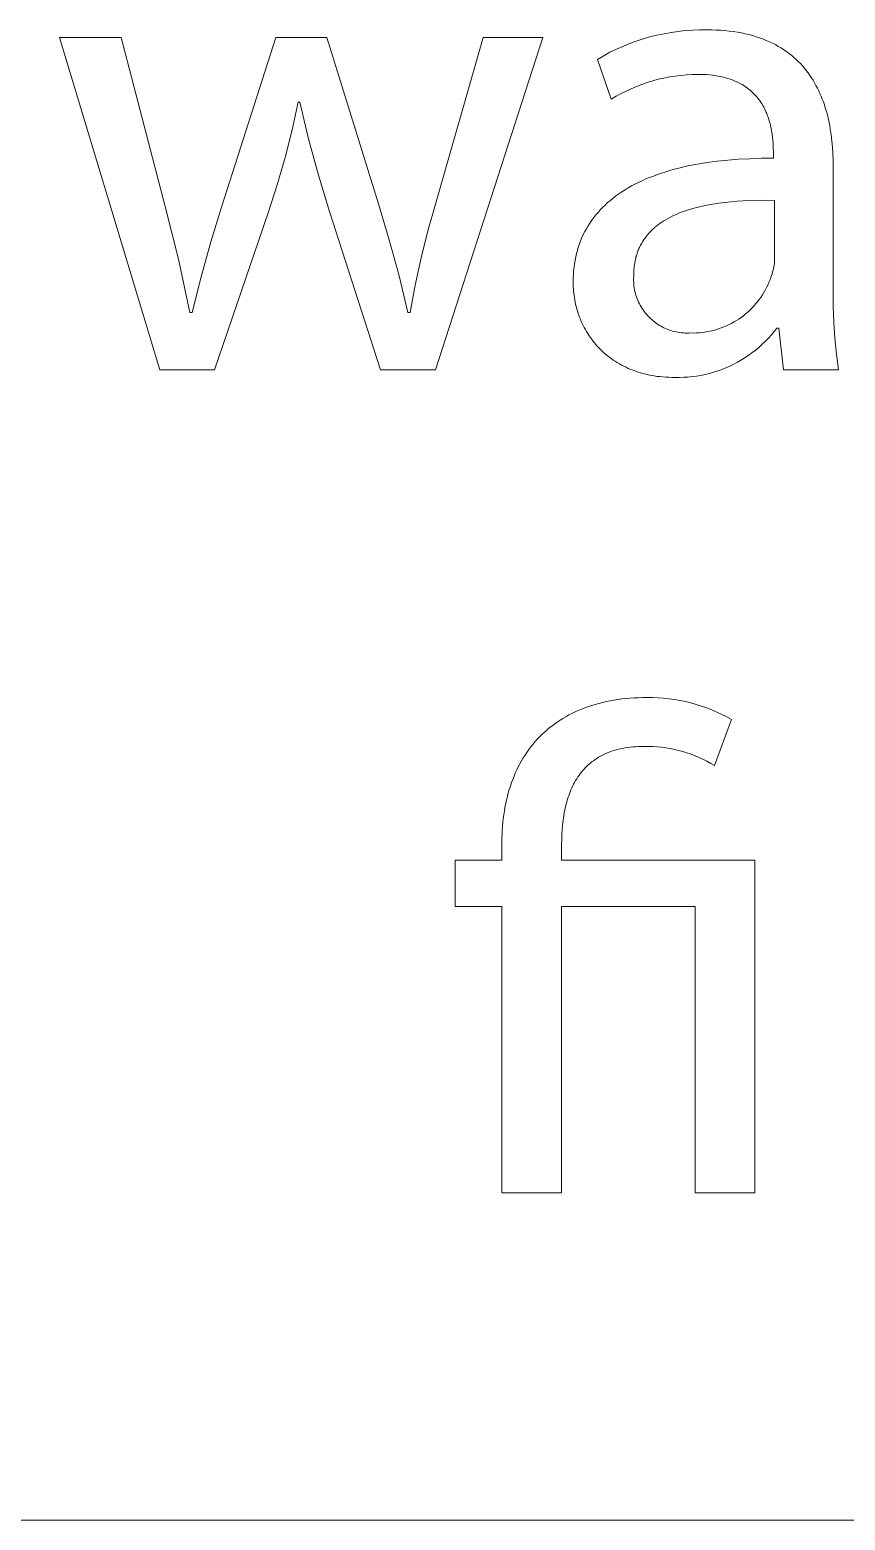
# Model space of a CAD drawing. Header units: millimetres. Extents: x 1348 to 6197, y -150 to 3238.
# Drawn here: x 4884.8 to 4942.4, y -149.9 to -44.6 of the extents above; entities that cross this region are included whole.
import ezdxf

# ---------------------------------------------------------------- set-up
doc = ezdxf.new("R2010")
doc.units = ezdxf.units.MM
doc.header["$MEASUREMENT"] = 0
doc.layers.add('Domyślny', color=7, linetype='Continuous', true_color=0x000000)

msp = doc.modelspace()

# ---------------------------------------------------------------- linework, layer by layer
at = {"layer": 'Domyślny', "color": 18, "lineweight": 15, "true_color": 0x000000}
for p, q in [((4894, -68.64), (4886.91, -45.15)), ((4886.91, -45.15), (4891.27, -45.15)), ((4891.27, -45.15), (4894.39, -57.1)), ((4898.36, -57.13), (4902.2, -45.15)), ((4902.2, -45.15), (4905.79, -45.15)), ((4905.79, -45.15), (4909.44, -56.9)), ((4913.46, -56.93), (4916.82, -45.15)), ((4921.05, -45.15), (4913.46, -68.64)), ((4916.82, -45.15), (4921.05, -45.15)), ((4927.64, -45.41), (4928.13, -45.26)), ((4928.13, -45.26), (4928.61, -45.12)), ((4928.61, -45.12), (4929.1, -44.99)), ((4929.1, -44.99), (4929.6, -44.89)), ((4929.6, -44.89), (4930.1, -44.8)), ((4930.1, -44.8), (4930.6, -44.72)), ((4930.6, -44.72), (4931.1, -44.67)), ((4931.1, -44.67), (4931.61, -44.63)), ((4931.61, -44.63), (4932.11, -44.61)), ((4932.11, -44.61), (4932.62, -44.61)), ((4932.62, -44.61), (4932.95, -44.62)), ((4932.95, -44.62), (4933.27, -44.63)), ((4933.27, -44.63), (4933.59, -44.64)), ((4933.59, -44.64), (4933.9, -44.67)), ((4933.9, -44.67), (4934.2, -44.7)), ((4934.2, -44.7), (4934.49, -44.74)), ((4934.49, -44.74), (4934.78, -44.78)), ((4934.78, -44.78), (4935.06, -44.83)), ((4935.06, -44.83), (4935.33, -44.89)), ((4935.33, -44.89), (4935.6, -44.95)), ((4935.6, -44.95), (4935.85, -45.02)), ((4935.85, -45.02), (4936.1, -45.1)), ((4936.1, -45.1), (4936.35, -45.18)), ((4936.35, -45.18), (4936.58, -45.26)), ((4936.58, -45.26), (4936.81, -45.36)), ((4925.34, -46.44), (4925.78, -46.2)), ((4925.78, -46.2), (4926.24, -45.98)), ((4926.24, -45.98), (4926.7, -45.78)), ((4926.7, -45.78), (4927.17, -45.59)), ((4927.17, -45.59), (4927.64, -45.41)), ((4936.81, -45.36), (4937.04, -45.45)), ((4937.04, -45.45), (4937.25, -45.56)), ((4937.25, -45.56), (4937.46, -45.66)), ((4937.46, -45.66), (4937.67, -45.78)), ((4937.67, -45.78), (4937.87, -45.89)), ((4937.87, -45.89), (4938.06, -46.02)), ((4938.06, -46.02), (4938.24, -46.14)), ((4938.24, -46.14), (4938.42, -46.28)), ((4938.42, -46.28), (4938.59, -46.41)), ((4924.9, -46.7), (4925.34, -46.44)), ((4925.87, -49.52), (4924.9, -46.7)), ((4938.59, -46.41), (4938.76, -46.56)), ((4938.76, -46.56), (4938.92, -46.7)), ((4938.92, -46.7), (4939.08, -46.85)), ((4939.08, -46.85), (4939.23, -47)), ((4939.23, -47), (4939.37, -47.16)), ((4939.37, -47.16), (4939.51, -47.32)), ((4939.51, -47.32), (4939.64, -47.49)), ((4928.42, -48.33), (4928.04, -48.47)), ((4928.81, -48.22), (4928.42, -48.33)), ((4929.19, -48.11), (4928.81, -48.22)), ((4929.59, -48.02), (4929.19, -48.11)), ((4929.98, -47.94), (4929.59, -48.02)), ((4930.38, -47.88), (4929.98, -47.94)), ((4930.78, -47.83), (4930.38, -47.88)), ((4931.18, -47.79), (4930.78, -47.83)), ((4931.58, -47.77), (4931.18, -47.79)), ((4931.99, -47.76), (4931.58, -47.77)), ((4932.21, -47.76), (4931.99, -47.76)), ((4932.42, -47.77), (4932.21, -47.76)), ((4932.63, -47.78), (4932.42, -47.77)), ((4932.84, -47.8), (4932.63, -47.78)), ((4933.03, -47.82), (4932.84, -47.8)), ((4933.23, -47.85), (4933.03, -47.82)), ((4933.41, -47.88), (4933.23, -47.85)), ((4933.59, -47.92), (4933.41, -47.88)), ((4933.77, -47.95), (4933.59, -47.92)), ((4933.94, -48), (4933.77, -47.95)), ((4934.1, -48.05), (4933.94, -48)), ((4934.26, -48.1), (4934.1, -48.05)), ((4934.41, -48.15), (4934.26, -48.1)), ((4934.56, -48.21), (4934.41, -48.15)), ((4934.7, -48.27), (4934.56, -48.21)), ((4934.84, -48.34), (4934.7, -48.27)), ((4934.98, -48.41), (4934.84, -48.34)), ((4935.11, -48.48), (4934.98, -48.41)), ((4939.64, -47.49), (4939.77, -47.66)), ((4939.77, -47.66), (4939.89, -47.83)), ((4939.89, -47.83), (4940.01, -48)), ((4940.01, -48), (4940.12, -48.18)), ((4940.12, -48.18), (4940.23, -48.36)), ((4940.23, -48.36), (4940.33, -48.55)), ((4926.21, -49.31), (4925.87, -49.52)), ((4926.57, -49.12), (4926.21, -49.31)), ((4926.93, -48.94), (4926.57, -49.12)), ((4927.29, -48.77), (4926.93, -48.94)), ((4927.66, -48.61), (4927.29, -48.77)), ((4928.04, -48.47), (4927.66, -48.61)), ((4935.23, -48.55), (4935.11, -48.48)), ((4935.35, -48.63), (4935.23, -48.55)), ((4935.46, -48.71), (4935.35, -48.63)), ((4935.57, -48.8), (4935.46, -48.71)), ((4935.68, -48.88), (4935.57, -48.8)), ((4935.78, -48.97), (4935.68, -48.88)), ((4935.88, -49.06), (4935.78, -48.97)), ((4935.97, -49.16), (4935.88, -49.06)), ((4936.06, -49.25), (4935.97, -49.16)), ((4936.15, -49.35), (4936.06, -49.25)), ((4936.23, -49.45), (4936.15, -49.35)), ((4936.31, -49.55), (4936.23, -49.45)), ((4940.33, -48.55), (4940.43, -48.74)), ((4940.43, -48.74), (4940.52, -48.93)), ((4940.52, -48.93), (4940.61, -49.12)), ((4940.61, -49.12), (4940.7, -49.31)), ((4940.7, -49.31), (4940.77, -49.51)), ((4903.78, -49.72), (4903.34, -51.68)), ((4903.88, -49.72), (4903.78, -49.72)), ((4904.5, -52.31), (4903.88, -49.72)), ((4936.38, -49.65), (4936.31, -49.55)), ((4936.45, -49.76), (4936.38, -49.65)), ((4936.52, -49.86), (4936.45, -49.76)), ((4936.58, -49.97), (4936.52, -49.86)), ((4936.64, -50.08), (4936.58, -49.97)), ((4936.7, -50.18), (4936.64, -50.08)), ((4936.75, -50.29), (4936.7, -50.18)), ((4936.8, -50.41), (4936.75, -50.29)), ((4936.85, -50.52), (4936.8, -50.41)), ((4936.89, -50.63), (4936.85, -50.52)), ((4940.77, -49.51), (4940.85, -49.71)), ((4940.85, -49.71), (4940.92, -49.91)), ((4940.92, -49.91), (4940.99, -50.12)), ((4940.99, -50.12), (4941.05, -50.33)), ((4941.05, -50.33), (4941.11, -50.53)), ((4936.94, -50.74), (4936.89, -50.63)), ((4936.98, -50.86), (4936.94, -50.74)), ((4937.01, -50.97), (4936.98, -50.86)), ((4937.05, -51.08), (4937.01, -50.97)), ((4937.08, -51.2), (4937.05, -51.08)), ((4937.11, -51.31), (4937.08, -51.2)), ((4937.13, -51.42), (4937.11, -51.31)), ((4937.16, -51.54), (4937.13, -51.42)), ((4937.2, -51.76), (4937.16, -51.54)), ((4941.11, -50.53), (4941.16, -50.74)), ((4941.16, -50.74), (4941.21, -50.95)), ((4941.21, -50.95), (4941.26, -51.17)), ((4941.26, -51.17), (4941.3, -51.38)), ((4941.3, -51.38), (4941.34, -51.6)), ((4903.34, -51.68), (4902.84, -53.63)), ((4905.2, -54.88), (4904.5, -52.31)), ((4937.24, -51.98), (4937.2, -51.76)), ((4937.26, -52.2), (4937.24, -51.98)), ((4937.28, -52.41), (4937.26, -52.2)), ((4937.3, -52.62), (4937.28, -52.41)), ((4937.31, -52.82), (4937.3, -52.62)), ((4941.34, -51.6), (4941.4, -52.03)), ((4941.4, -52.03), (4941.46, -52.47)), ((4941.46, -52.47), (4941.5, -52.91)), ((4902.84, -53.63), (4902.29, -55.57)), ((4936.48, -53.69), (4937.32, -53.69)), ((4937.31, -53.02), (4937.31, -52.82)), ((4937.32, -53.2), (4937.31, -53.02)), ((4937.32, -53.69), (4937.32, -53.2)), ((4941.5, -52.91), (4941.53, -53.35)), ((4941.53, -53.35), (4941.54, -53.79)), ((4929.14, -54.83), (4929.42, -54.73)), ((4929.42, -54.73), (4929.72, -54.64)), ((4929.72, -54.64), (4930.02, -54.55)), ((4930.02, -54.55), (4930.32, -54.46)), ((4930.32, -54.46), (4930.64, -54.38)), ((4930.64, -54.38), (4931.28, -54.23)), ((4931.28, -54.23), (4931.95, -54.1)), ((4931.95, -54.1), (4932.64, -53.99)), ((4932.64, -53.99), (4933.36, -53.89)), ((4933.36, -53.89), (4934.1, -53.82)), ((4934.1, -53.82), (4934.87, -53.76)), ((4934.87, -53.76), (4935.66, -53.72)), ((4935.66, -53.72), (4936.48, -53.69)), ((4941.54, -53.79), (4941.55, -54.24)), ((4941.55, -54.24), (4941.55, -63.02)), ((4902.29, -55.57), (4901.67, -57.48)), ((4905.98, -57.44), (4905.2, -54.88)), ((4926.85, -55.91), (4927.08, -55.77)), ((4927.08, -55.77), (4927.31, -55.64)), ((4927.31, -55.64), (4927.55, -55.51)), ((4927.55, -55.51), (4927.8, -55.39)), ((4927.8, -55.39), (4928.05, -55.27)), ((4928.05, -55.27), (4928.32, -55.15)), ((4928.32, -55.15), (4928.58, -55.04)), ((4928.58, -55.04), (4928.86, -54.94)), ((4928.86, -54.94), (4929.14, -54.83)), ((4925.44, -56.99), (4925.62, -56.82)), ((4925.62, -56.82), (4925.81, -56.66)), ((4925.81, -56.66), (4926, -56.5)), ((4926, -56.5), (4926.2, -56.35)), ((4926.2, -56.35), (4926.41, -56.2)), ((4926.41, -56.2), (4926.63, -56.05)), ((4926.63, -56.05), (4926.85, -55.91)), ((4933.89, -56.8), (4933.46, -56.86)), ((4934.32, -56.76), (4933.89, -56.8)), ((4934.76, -56.72), (4934.32, -56.76)), ((4935.2, -56.69), (4934.76, -56.72)), ((4935.65, -56.67), (4935.2, -56.69)), ((4936.53, -56.65), (4935.65, -56.67)), ((4937.41, -56.66), (4936.53, -56.65)), ((4937.41, -60.73), (4937.41, -56.66)), ((4894.39, -57.1), (4895.32, -60.82)), ((4897.61, -59.59), (4898.36, -57.13)), ((4901.67, -57.48), (4897.87, -68.64)), ((4909.58, -68.64), (4905.98, -57.44)), ((4909.44, -56.9), (4910.2, -59.44)), ((4912.93, -58.82), (4913.46, -56.93)), ((4924.5, -58.07), (4924.64, -57.88)), ((4924.64, -57.88), (4924.78, -57.69)), ((4924.78, -57.69), (4924.94, -57.51)), ((4924.94, -57.51), (4925.1, -57.33)), ((4925.1, -57.33), (4925.26, -57.16)), ((4925.26, -57.16), (4925.44, -56.99)), ((4930, -57.87), (4929.84, -57.96)), ((4930.17, -57.78), (4930, -57.87)), ((4930.34, -57.7), (4930.17, -57.78)), ((4930.51, -57.63), (4930.34, -57.7)), ((4930.69, -57.55), (4930.51, -57.63)), ((4930.87, -57.48), (4930.69, -57.55)), ((4931.05, -57.42), (4930.87, -57.48)), ((4931.24, -57.36), (4931.05, -57.42)), ((4931.43, -57.3), (4931.24, -57.36)), ((4931.62, -57.24), (4931.43, -57.3)), ((4931.82, -57.18), (4931.62, -57.24)), ((4932.21, -57.09), (4931.82, -57.18)), ((4932.62, -57), (4932.21, -57.09)), ((4933.04, -56.92), (4932.62, -57)), ((4933.46, -56.86), (4933.04, -56.92)), ((4912.46, -60.73), (4912.93, -58.82)), ((4923.9, -59.08), (4924.01, -58.87)), ((4924.01, -58.87), (4924.12, -58.66)), ((4924.12, -58.66), (4924.24, -58.46)), ((4924.24, -58.46), (4924.36, -58.26)), ((4924.36, -58.26), (4924.5, -58.07)), ((4928.59, -58.92), (4928.53, -58.98)), ((4928.65, -58.86), (4928.59, -58.92)), ((4928.71, -58.8), (4928.65, -58.86)), ((4928.77, -58.74), (4928.71, -58.8)), ((4928.83, -58.68), (4928.77, -58.74)), ((4928.9, -58.62), (4928.83, -58.68)), ((4928.96, -58.56), (4928.9, -58.62)), ((4929.03, -58.51), (4928.96, -58.56)), ((4929.1, -58.45), (4929.03, -58.51)), ((4929.24, -58.34), (4929.1, -58.45)), ((4929.38, -58.24), (4929.24, -58.34)), ((4929.53, -58.14), (4929.38, -58.24)), ((4929.68, -58.05), (4929.53, -58.14)), ((4929.84, -57.96), (4929.68, -58.05)), ((4896.92, -62.07), (4897.61, -59.59)), ((4910.2, -59.44), (4910.9, -62)), ((4923.48, -60.19), (4923.55, -59.96)), ((4923.55, -59.96), (4923.63, -59.73)), ((4923.63, -59.73), (4923.71, -59.51)), ((4923.71, -59.51), (4923.8, -59.29)), ((4923.8, -59.29), (4923.9, -59.08)), ((4927.87, -59.99), (4927.83, -60.07)), ((4927.9, -59.91), (4927.87, -59.99)), ((4927.94, -59.83), (4927.9, -59.91)), ((4927.98, -59.75), (4927.94, -59.83)), ((4928.03, -59.68), (4927.98, -59.75)), ((4928.07, -59.6), (4928.03, -59.68)), ((4928.12, -59.53), (4928.07, -59.6)), ((4928.16, -59.46), (4928.12, -59.53)), ((4928.21, -59.39), (4928.16, -59.46)), ((4928.26, -59.32), (4928.21, -59.39)), ((4928.31, -59.25), (4928.26, -59.32)), ((4928.36, -59.18), (4928.31, -59.25)), ((4928.42, -59.11), (4928.36, -59.18)), ((4928.47, -59.05), (4928.42, -59.11)), ((4928.53, -58.98), (4928.47, -59.05)), ((4895.32, -60.82), (4896.13, -64.57)), ((4912.04, -62.64), (4912.46, -60.73)), ((4923.28, -61.14), (4923.32, -60.9)), ((4923.32, -60.9), (4923.37, -60.66)), ((4923.37, -60.66), (4923.42, -60.42)), ((4923.42, -60.42), (4923.48, -60.19)), ((4927.54, -61.03), (4927.53, -61.13)), ((4927.56, -60.94), (4927.54, -61.03)), ((4927.58, -60.85), (4927.56, -60.94)), ((4927.6, -60.75), (4927.58, -60.85)), ((4927.62, -60.66), (4927.6, -60.75)), ((4927.65, -60.57), (4927.62, -60.66)), ((4927.67, -60.49), (4927.65, -60.57)), ((4927.7, -60.4), (4927.67, -60.49)), ((4927.73, -60.32), (4927.7, -60.4)), ((4927.76, -60.23), (4927.73, -60.32)), ((4927.8, -60.15), (4927.76, -60.23)), ((4927.83, -60.07), (4927.8, -60.15)), ((4937.39, -61.11), (4937.4, -60.98)), ((4937.4, -60.98), (4937.41, -60.85)), ((4937.41, -60.85), (4937.41, -60.73)), ((4896.29, -64.57), (4896.92, -62.07)), ((4910.9, -62), (4911.52, -64.57)), ((4923.19, -62.16), (4923.2, -61.9)), ((4923.2, -61.9), (4923.22, -61.64)), ((4923.22, -61.64), (4923.25, -61.39)), ((4923.25, -61.39), (4923.28, -61.14)), ((4927.46, -62.07), (4927.45, -62.2)), ((4927.47, -61.94), (4927.46, -62.07)), ((4927.48, -61.52), (4927.47, -61.62)), ((4927.47, -61.62), (4927.47, -61.73)), ((4927.47, -61.73), (4927.47, -61.83)), ((4927.47, -61.83), (4927.47, -61.94)), ((4927.49, -61.42), (4927.48, -61.52)), ((4927.5, -61.32), (4927.49, -61.42)), ((4927.51, -61.22), (4927.5, -61.32)), ((4927.53, -61.13), (4927.51, -61.22)), ((4937.09, -62.27), (4937.15, -62.08)), ((4937.15, -62.08), (4937.2, -61.97)), ((4937.2, -61.97), (4937.24, -61.85)), ((4937.24, -61.85), (4937.27, -61.72)), ((4937.27, -61.72), (4937.3, -61.6)), ((4937.3, -61.6), (4937.33, -61.48)), ((4937.33, -61.48), (4937.35, -61.36)), ((4937.35, -61.36), (4937.37, -61.23)), ((4937.37, -61.23), (4937.39, -61.11)), ((4911.68, -64.57), (4912.04, -62.64)), ((4923.19, -62.42), (4923.19, -62.16)), ((4923.19, -62.58), (4923.19, -62.42)), ((4923.19, -62.74), (4923.19, -62.58)), ((4923.2, -62.9), (4923.19, -62.74)), ((4923.21, -63.06), (4923.2, -62.9)), ((4923.23, -63.22), (4923.21, -63.06)), ((4927.45, -62.2), (4927.45, -62.33)), ((4927.45, -62.33), (4927.46, -62.46)), ((4927.46, -62.46), (4927.47, -62.59)), ((4927.47, -62.59), (4927.48, -62.72)), ((4927.48, -62.72), (4927.5, -62.85)), ((4927.5, -62.85), (4927.52, -62.97)), ((4927.52, -62.97), (4927.55, -63.1)), ((4927.55, -63.1), (4927.58, -63.23)), ((4936.65, -63.17), (4936.75, -63)), ((4936.75, -63), (4936.84, -62.82)), ((4936.84, -62.82), (4936.93, -62.64)), ((4936.93, -62.64), (4937.01, -62.46)), ((4937.01, -62.46), (4937.09, -62.27)), ((4941.55, -63.02), (4941.55, -64.15)), ((4923.25, -63.38), (4923.23, -63.22)), ((4923.27, -63.53), (4923.25, -63.38)), ((4923.3, -63.69), (4923.27, -63.53)), ((4923.33, -63.85), (4923.3, -63.69)), ((4923.36, -64), (4923.33, -63.85)), ((4923.4, -64.16), (4923.36, -64)), ((4923.44, -64.31), (4923.4, -64.16)), ((4927.58, -63.23), (4927.62, -63.35)), ((4927.62, -63.35), (4927.66, -63.48)), ((4927.66, -63.48), (4927.7, -63.6)), ((4927.7, -63.6), (4927.75, -63.72)), ((4927.75, -63.72), (4927.8, -63.84)), ((4927.8, -63.84), (4927.86, -63.96)), ((4927.86, -63.96), (4927.92, -64.07)), ((4927.92, -64.07), (4927.99, -64.18)), ((4927.99, -64.18), (4928.05, -64.29)), ((4935.8, -64.28), (4935.94, -64.13)), ((4935.94, -64.13), (4936.07, -63.98)), ((4936.07, -63.98), (4936.2, -63.83)), ((4936.2, -63.83), (4936.32, -63.67)), ((4936.32, -63.67), (4936.44, -63.51)), ((4936.44, -63.51), (4936.55, -63.34)), ((4936.55, -63.34), (4936.65, -63.17)), ((4941.55, -64.15), (4941.59, -65.28)), ((4896.13, -64.57), (4896.29, -64.57)), ((4911.52, -64.57), (4911.68, -64.57)), ((4923.49, -64.46), (4923.44, -64.31)), ((4923.54, -64.62), (4923.49, -64.46)), ((4923.59, -64.77), (4923.54, -64.62)), ((4923.64, -64.92), (4923.59, -64.77)), ((4923.7, -65.06), (4923.64, -64.92)), ((4923.76, -65.21), (4923.7, -65.06)), ((4923.83, -65.36), (4923.76, -65.21)), ((4928.05, -64.29), (4928.13, -64.4)), ((4928.13, -64.4), (4928.2, -64.51)), ((4928.2, -64.51), (4928.28, -64.61)), ((4928.28, -64.61), (4928.36, -64.71)), ((4928.36, -64.71), (4928.45, -64.81)), ((4928.45, -64.81), (4928.54, -64.9)), ((4928.54, -64.9), (4928.63, -64.99)), ((4928.63, -64.99), (4928.73, -65.08)), ((4928.73, -65.08), (4928.83, -65.17)), ((4928.83, -65.17), (4928.93, -65.25)), ((4928.93, -65.25), (4929.03, -65.32)), ((4934.37, -65.35), (4934.54, -65.25)), ((4934.54, -65.25), (4934.72, -65.15)), ((4934.72, -65.15), (4934.88, -65.04)), ((4934.88, -65.04), (4935.05, -64.93)), ((4935.05, -64.93), (4935.21, -64.81)), ((4935.21, -64.81), (4935.36, -64.68)), ((4935.36, -64.68), (4935.51, -64.55)), ((4935.51, -64.55), (4935.66, -64.42)), ((4935.66, -64.42), (4935.8, -64.28)), ((4923.9, -65.5), (4923.83, -65.36)), ((4923.97, -65.64), (4923.9, -65.5)), ((4924.05, -65.78), (4923.97, -65.64)), ((4924.13, -65.92), (4924.05, -65.78)), ((4924.21, -66.06), (4924.13, -65.92)), ((4924.29, -66.19), (4924.21, -66.06)), ((4924.39, -66.32), (4924.29, -66.19)), ((4924.48, -66.45), (4924.39, -66.32)), ((4929.03, -65.32), (4929.14, -65.4)), ((4929.14, -65.4), (4929.25, -65.47)), ((4929.25, -65.47), (4929.36, -65.53)), ((4929.36, -65.53), (4929.48, -65.6)), ((4929.48, -65.6), (4929.59, -65.66)), ((4929.59, -65.66), (4929.71, -65.71)), ((4929.71, -65.71), (4929.83, -65.76)), ((4929.83, -65.76), (4929.95, -65.81)), ((4929.95, -65.81), (4930.08, -65.85)), ((4930.08, -65.85), (4930.2, -65.89)), ((4930.2, -65.89), (4930.33, -65.92)), ((4930.33, -65.92), (4930.45, -65.95)), ((4930.45, -65.95), (4930.58, -65.97)), ((4930.58, -65.97), (4930.71, -66)), ((4930.71, -66), (4930.84, -66.01)), ((4930.84, -66.01), (4930.97, -66.02)), ((4930.97, -66.02), (4931.1, -66.03)), ((4931.1, -66.03), (4931.23, -66.03)), ((4931.23, -66.03), (4931.36, -66.03)), ((4931.36, -66.03), (4931.49, -66.02)), ((4931.49, -66.02), (4931.69, -66.03)), ((4931.69, -66.03), (4931.89, -66.02)), ((4931.89, -66.02), (4932.09, -66.01)), ((4932.09, -66.01), (4932.28, -65.99)), ((4932.28, -65.99), (4932.48, -65.96)), ((4932.48, -65.96), (4932.68, -65.93)), ((4932.68, -65.93), (4932.87, -65.89)), ((4932.87, -65.89), (4933.07, -65.85)), ((4933.07, -65.85), (4933.26, -65.8)), ((4933.26, -65.8), (4933.45, -65.74)), ((4933.45, -65.74), (4933.64, -65.67)), ((4933.64, -65.67), (4933.83, -65.6)), ((4933.83, -65.6), (4934.01, -65.52)), ((4934.01, -65.52), (4934.19, -65.44)), ((4934.19, -65.44), (4934.37, -65.35)), ((4937.19, -66.16), (4936.98, -66.39)), ((4937.38, -65.93), (4937.19, -66.16)), ((4937.57, -65.69), (4937.38, -65.93)), ((4937.7, -65.69), (4937.57, -65.69)), ((4938.04, -68.64), (4937.7, -65.69)), ((4941.59, -65.28), (4941.66, -66.4)), ((4924.58, -66.58), (4924.48, -66.45)), ((4924.68, -66.71), (4924.58, -66.58)), ((4924.78, -66.83), (4924.68, -66.71)), ((4924.89, -66.96), (4924.78, -66.83)), ((4925, -67.08), (4924.89, -66.96)), ((4925.11, -67.19), (4925, -67.08)), ((4925.23, -67.31), (4925.11, -67.19)), ((4925.35, -67.42), (4925.23, -67.31)), ((4936.08, -67.23), (4935.83, -67.41)), ((4936.31, -67.03), (4936.08, -67.23)), ((4936.54, -66.82), (4936.31, -67.03)), ((4936.76, -66.61), (4936.54, -66.82)), ((4936.98, -66.39), (4936.76, -66.61)), ((4941.66, -66.4), (4941.77, -67.52)), ((4925.48, -67.53), (4925.35, -67.42)), ((4925.61, -67.63), (4925.48, -67.53)), ((4925.74, -67.74), (4925.61, -67.63)), ((4925.87, -67.84), (4925.74, -67.74)), ((4926.01, -67.94), (4925.87, -67.84)), ((4926.15, -68.03), (4926.01, -67.94)), ((4926.3, -68.12), (4926.15, -68.03)), ((4926.45, -68.21), (4926.3, -68.12)), ((4926.6, -68.29), (4926.45, -68.21)), ((4926.76, -68.38), (4926.6, -68.29)), ((4926.92, -68.45), (4926.76, -68.38)), ((4934.25, -68.36), (4933.97, -68.48)), ((4934.53, -68.22), (4934.25, -68.36)), ((4934.8, -68.08), (4934.53, -68.22)), ((4935.07, -67.93), (4934.8, -68.08)), ((4935.33, -67.77), (4935.07, -67.93)), ((4935.58, -67.59), (4935.33, -67.77)), ((4935.83, -67.41), (4935.58, -67.59)), ((4941.77, -67.52), (4941.92, -68.64)), ((4897.87, -68.64), (4894, -68.64)), ((4913.46, -68.64), (4909.58, -68.64)), ((4927.08, -68.53), (4926.92, -68.45)), ((4927.25, -68.6), (4927.08, -68.53)), ((4927.42, -68.66), (4927.25, -68.6)), ((4927.59, -68.73), (4927.42, -68.66)), ((4927.77, -68.79), (4927.59, -68.73)), ((4927.95, -68.84), (4927.77, -68.79)), ((4928.13, -68.89), (4927.95, -68.84)), ((4928.32, -68.94), (4928.13, -68.89)), ((4928.51, -68.98), (4928.32, -68.94)), ((4928.7, -69.02), (4928.51, -68.98)), ((4928.9, -69.06), (4928.7, -69.02)), ((4929.1, -69.09), (4928.9, -69.06)), ((4929.3, -69.11), (4929.1, -69.09)), ((4929.51, -69.13), (4929.3, -69.11)), ((4929.72, -69.15), (4929.51, -69.13)), ((4929.93, -69.16), (4929.72, -69.15)), ((4930.15, -69.17), (4929.93, -69.16)), ((4930.37, -69.17), (4930.15, -69.17)), ((4930.68, -69.17), (4930.37, -69.17)), ((4930.99, -69.16), (4930.68, -69.17)), ((4931.29, -69.14), (4930.99, -69.16)), ((4931.6, -69.11), (4931.29, -69.14)), ((4931.9, -69.07), (4931.6, -69.11)), ((4932.21, -69.02), (4931.9, -69.07)), ((4932.51, -68.95), (4932.21, -69.02)), ((4932.81, -68.88), (4932.51, -68.95)), ((4933.1, -68.8), (4932.81, -68.88)), ((4933.4, -68.7), (4933.1, -68.8)), ((4933.69, -68.6), (4933.4, -68.7)), ((4933.97, -68.48), (4933.69, -68.6)), ((4941.92, -68.64), (4938.04, -68.64)), ((4923.55, -92.69), (4923.78, -92.59)), ((4923.78, -92.59), (4924.02, -92.5)), ((4924.02, -92.5), (4924.26, -92.42)), ((4924.26, -92.42), (4924.5, -92.34)), ((4924.5, -92.34), (4924.75, -92.26)), ((4924.75, -92.26), (4925, -92.19)), ((4925, -92.19), (4925.26, -92.12)), ((4925.26, -92.12), (4925.53, -92.06)), ((4925.53, -92.06), (4925.79, -92.01)), ((4925.79, -92.01), (4926.06, -91.96)), ((4926.06, -91.96), (4926.34, -91.92)), ((4926.34, -91.92), (4926.62, -91.88)), ((4926.62, -91.88), (4926.91, -91.85)), ((4926.91, -91.85), (4927.2, -91.82)), ((4927.2, -91.82), (4927.49, -91.8)), ((4927.49, -91.8), (4927.79, -91.79)), ((4927.79, -91.79), (4928.09, -91.78)), ((4928.09, -91.78), (4928.4, -91.78)), ((4928.4, -91.78), (4928.79, -91.78)), ((4928.79, -91.78), (4929.18, -91.79)), ((4929.18, -91.79), (4929.57, -91.82)), ((4929.57, -91.82), (4929.96, -91.86)), ((4929.96, -91.86), (4930.34, -91.92)), ((4930.34, -91.92), (4930.73, -91.98)), ((4930.73, -91.98), (4931.11, -92.06)), ((4931.11, -92.06), (4931.49, -92.15)), ((4931.49, -92.15), (4931.87, -92.26)), ((4931.87, -92.26), (4932.24, -92.38)), ((4932.24, -92.38), (4932.61, -92.51)), ((4932.61, -92.51), (4932.97, -92.65)), ((4921.68, -93.79), (4921.87, -93.65)), ((4921.87, -93.65), (4922.06, -93.51)), ((4922.06, -93.51), (4922.26, -93.38)), ((4922.26, -93.38), (4922.46, -93.25)), ((4922.46, -93.25), (4922.67, -93.13)), ((4922.67, -93.13), (4922.88, -93.01)), ((4922.88, -93.01), (4923.1, -92.9)), ((4923.1, -92.9), (4923.32, -92.79)), ((4923.32, -92.79), (4923.55, -92.69)), ((4932.97, -92.65), (4933.33, -92.81)), ((4934.37, -93.34), (4933.16, -96.59)), ((4933.33, -92.81), (4933.68, -92.97)), ((4933.68, -92.97), (4934.03, -93.15)), ((4934.03, -93.15), (4934.37, -93.34)), ((4920.49, -94.91), (4920.65, -94.73)), ((4920.65, -94.73), (4920.81, -94.56)), ((4920.81, -94.56), (4920.97, -94.4)), ((4920.97, -94.4), (4921.14, -94.24)), ((4921.14, -94.24), (4921.32, -94.08)), ((4921.32, -94.08), (4921.5, -93.93)), ((4921.5, -93.93), (4921.68, -93.79)), ((4919.79, -95.84), (4919.92, -95.65)), ((4919.92, -95.65), (4920.05, -95.46)), ((4920.05, -95.46), (4920.19, -95.27)), ((4920.19, -95.27), (4920.34, -95.09)), ((4920.34, -95.09), (4920.49, -94.91)), ((4925.39, -95.78), (4925.25, -95.85)), ((4925.53, -95.72), (4925.39, -95.78)), ((4925.68, -95.66), (4925.53, -95.72)), ((4925.83, -95.6), (4925.68, -95.66)), ((4925.99, -95.55), (4925.83, -95.6)), ((4926.15, -95.5), (4925.99, -95.55)), ((4926.32, -95.45), (4926.15, -95.5)), ((4926.48, -95.41), (4926.32, -95.45)), ((4926.66, -95.38), (4926.48, -95.41)), ((4926.84, -95.34), (4926.66, -95.38)), ((4927.02, -95.31), (4926.84, -95.34)), ((4927.2, -95.29), (4927.02, -95.31)), ((4927.39, -95.27), (4927.2, -95.29)), ((4927.59, -95.25), (4927.39, -95.27)), ((4927.79, -95.24), (4927.59, -95.25)), ((4927.99, -95.24), (4927.79, -95.24)), ((4928.2, -95.23), (4927.99, -95.24)), ((4928.51, -95.23), (4928.2, -95.23)), ((4928.81, -95.24), (4928.51, -95.23)), ((4929.12, -95.26), (4928.81, -95.24)), ((4929.43, -95.29), (4929.12, -95.26)), ((4929.73, -95.33), (4929.43, -95.29)), ((4930.03, -95.38), (4929.73, -95.33)), ((4930.33, -95.44), (4930.03, -95.38)), ((4930.63, -95.51), (4930.33, -95.44)), ((4930.93, -95.59), (4930.63, -95.51)), ((4931.22, -95.68), (4930.93, -95.59)), ((4931.51, -95.78), (4931.22, -95.68)), ((4931.8, -95.89), (4931.51, -95.78)), ((4919.21, -96.89), (4919.31, -96.67)), ((4919.31, -96.67), (4919.42, -96.46)), ((4919.42, -96.46), (4919.54, -96.25)), ((4919.54, -96.25), (4919.66, -96.04)), ((4919.66, -96.04), (4919.79, -95.84)), ((4923.96, -96.83), (4923.86, -96.94)), ((4924.06, -96.72), (4923.96, -96.83)), ((4924.16, -96.62), (4924.06, -96.72)), ((4924.27, -96.52), (4924.16, -96.62)), ((4924.38, -96.43), (4924.27, -96.52)), ((4924.49, -96.33), (4924.38, -96.43)), ((4924.61, -96.25), (4924.49, -96.33)), ((4924.73, -96.16), (4924.61, -96.25)), ((4924.85, -96.08), (4924.73, -96.16)), ((4924.98, -96), (4924.85, -96.08)), ((4925.11, -95.92), (4924.98, -96)), ((4925.25, -95.85), (4925.11, -95.92)), ((4932.08, -96.01), (4931.8, -95.89)), ((4932.35, -96.14), (4932.08, -96.01)), ((4932.63, -96.28), (4932.35, -96.14)), ((4932.9, -96.43), (4932.63, -96.28)), ((4933.16, -96.59), (4932.9, -96.43)), ((4918.75, -98.03), (4918.83, -97.79)), ((4918.83, -97.79), (4918.92, -97.56)), ((4918.92, -97.56), (4919.01, -97.33)), ((4919.01, -97.33), (4919.1, -97.11)), ((4919.1, -97.11), (4919.21, -96.89)), ((4923.22, -97.9), (4923.15, -98.03)), ((4923.29, -97.77), (4923.22, -97.9)), ((4923.36, -97.64), (4923.29, -97.77)), ((4923.44, -97.52), (4923.36, -97.64)), ((4923.52, -97.39), (4923.44, -97.52)), ((4923.6, -97.28), (4923.52, -97.39)), ((4923.68, -97.16), (4923.6, -97.28)), ((4923.77, -97.05), (4923.68, -97.16)), ((4923.86, -96.94), (4923.77, -97.05)), ((4918.48, -99.01), (4918.54, -98.76)), ((4918.54, -98.76), (4918.6, -98.51)), ((4918.6, -98.51), (4918.67, -98.27)), ((4918.67, -98.27), (4918.75, -98.03)), ((4922.82, -98.87), (4922.77, -99.02)), ((4922.87, -98.72), (4922.82, -98.87)), ((4922.92, -98.58), (4922.87, -98.72)), ((4922.97, -98.44), (4922.92, -98.58)), ((4923.03, -98.3), (4922.97, -98.44)), ((4923.09, -98.16), (4923.03, -98.3)), ((4923.15, -98.03), (4923.09, -98.16)), ((4918.29, -100.06), (4918.33, -99.79)), ((4918.33, -99.79), (4918.37, -99.53)), ((4918.37, -99.53), (4918.42, -99.27)), ((4918.42, -99.27), (4918.48, -99.01)), ((4922.58, -99.78), (4922.52, -100.1)), ((4922.61, -99.63), (4922.58, -99.78)), ((4922.65, -99.47), (4922.61, -99.63)), ((4922.69, -99.32), (4922.65, -99.47)), ((4922.73, -99.17), (4922.69, -99.32)), ((4922.77, -99.02), (4922.73, -99.17)), ((4918.18, -101.16), (4918.2, -100.88)), ((4918.2, -100.88), (4918.22, -100.6)), ((4918.22, -100.6), (4918.25, -100.33)), ((4918.25, -100.33), (4918.29, -100.06)), ((4922.44, -100.76), (4922.41, -101.09)), ((4922.48, -100.43), (4922.44, -100.76)), ((4922.52, -100.1), (4922.48, -100.43)), ((4918.16, -101.73), (4918.17, -101.44)), ((4918.16, -102.01), (4918.16, -101.73)), ((4918.16, -103.27), (4918.16, -102.01)), ((4918.17, -101.44), (4918.18, -101.16)), ((4922.38, -101.78), (4922.37, -102.13)), ((4922.39, -101.43), (4922.38, -101.78)), ((4922.41, -101.09), (4922.39, -101.43)), ((4922.37, -102.13), (4922.37, -103.27)), ((4914.86, -106.54), (4914.86, -103.27)), ((4914.86, -103.27), (4918.16, -103.27)), ((4922.37, -103.27), (4936.02, -103.27)), ((4936.02, -103.27), (4936.02, -126.77)), ((4918.16, -106.54), (4914.86, -106.54)), ((4918.16, -126.77), (4918.16, -106.54)), ((4931.8, -106.54), (4922.37, -106.54)), ((4922.37, -106.54), (4922.37, -126.77)), ((4931.8, -126.77), (4931.8, -106.54)), ((4922.37, -126.77), (4918.16, -126.77)), ((4936.02, -126.77), (4931.8, -126.77)), ((6192.9, -149.89), (1348.21, -149.89)), ((6192.9, -149.89), (4364.92, -149.89))]:
    msp.add_line(p, q, dxfattribs=at)

doc.saveas('drawing.dxf')
